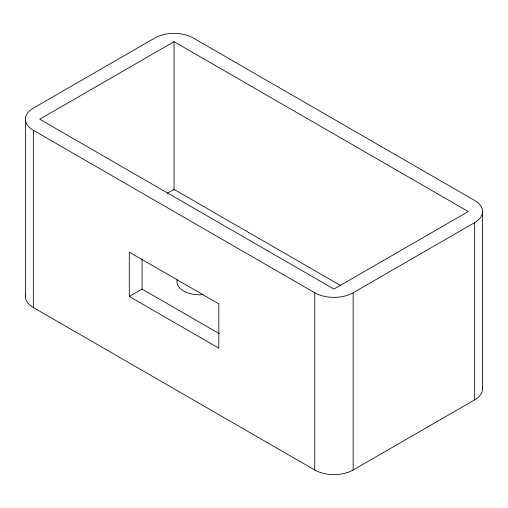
<?xml version="1.0" encoding="UTF-8"?>
<svg xmlns="http://www.w3.org/2000/svg" width="508" height="508" viewBox="0 0 508 508"><rect width="100%" height="100%" fill="white"/><g stroke="black" fill="none" stroke-linecap="round" stroke-linejoin="round"><path stroke-width="0.76" d="M174.054 41.675L39.745 119.221L333.947 289.077L468.255 211.538L174.054 41.675L174.054 190.106M167.202 193.338L174.054 189.382L340.404 285.42M129.286 296.462L218.821 348.158L218.821 303.848L129.286 252.152L129.286 296.462L142.075 289.077L219.31 333.673M33.35 130.296L314.757 292.773A27.134 15.665 0 0 0 353.136 292.773L474.65 222.612A27.134 15.665 0 0 0 474.65 200.457L193.243 37.986A27.134 15.665 0 0 0 154.864 37.986L33.35 108.141A27.134 15.665 0 0 0 33.35 130.296L33.35 307.543L314.757 470.014A27.134 15.665 0 0 0 353.136 470.014L474.65 399.86A27.134 15.665 0 0 0 482.365 386.734M482.6 211.538L482.6 388.779M474.65 222.612L474.65 399.86M353.136 292.773L353.136 470.014M314.757 292.773L314.757 470.014M142.075 259.01L142.075 289.077M25.4 119.221L25.4 296.462M33.35 307.543A27.134 15.665 0 0 1 25.635 294.418M203.257 294.621A22.612 13.056 0 0 1 177.216 279.711"/></g></svg>
